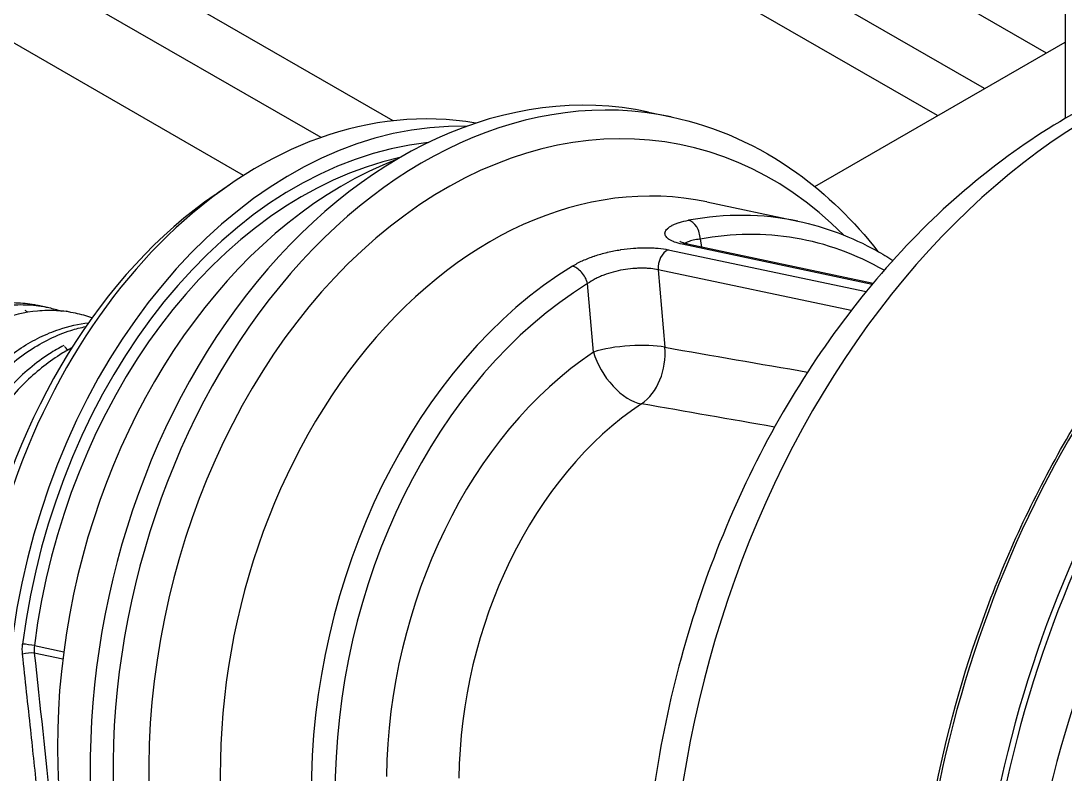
# Model space of a CAD drawing. Header units: millimetres. Extents: x 0 to 7722, y 0 to 5460.
# Drawn here: x 4387.5 to 4449.3, y 3646.5 to 3691.1 of the extents above; entities that cross this region are included whole.
import ezdxf

# ---------------------------------------------------------------- set-up
doc = ezdxf.new("R2010")
doc.units = ezdxf.units.MM
doc.header["$LTSCALE"] = 5
doc.layers.get('0').update_dxf_attribs({"linetype": 'CONTINUOUS'})

# ---------------------------------------------------------------- blocks, each defined once
blk = doc.blocks.new('RWFWFWEWEFWEFWEF')
for p, q in [((-62.27, 54.959), (-240.568, 157.634)), ((-65.933, 52.85), (-240.558, 153.41)), ((-68.716, 51.248), (-241.477, 150.734)), ((-61.165, 137.159), (-61.165, 51.077)), ((-100.973, 50.938), (-241.477, 131.849)), ((-105.248, 49.947), (-237.234, 125.953)), ((-109.839, 47.705), (-241.477, 123.51)), ((-76.001, 47.052), (-61.165, 55.596)), ((-85.849, 51.463), (-84.501, 51.178)), ((-111.529, 46.565), (-110.696, 47.139)), ((-82.396, 46.134), (-77.001, 44.994)), ((-72.599, 41.25), (-83.849, 43.627)), ((-83.536, 43.653), (-72.533, 41.328)), ((-82.792, 43.927), (-82.716, 43.48)), ((-84.677, 43.3), (-72.952, 40.823)), ((-73.84, 39.704), (-85.277, 42.121)), ((-85.277, 42.121), (-84.887, 37.52)), ((-89.112, 37.235), (-89.456, 41.296)), ((-121.456, 39.889), (-122.015, 40.007)), ((-122.238, 19.844), (-120.499, 19.477)), ((-120.554, 19.034), (-122.243, 19.391))]:
    blk.add_line(p, q)
for centre, major_axis, ratio, start_param, end_param in [((-49.006, 7.904), (9.968, 47.171), 0.724502, 0.264718, 1.929564), ((-93.086, 17.219), (7.236, 34.244), 0.724502, 0, 1.961178), ((-102.122, 19.129), (6.668, 31.553), 0.724502, 0.027264, 3.114329), ((-91.737, 16.934), (7.236, 34.244), 0.724502, 0, 1.961178), ((-90.725, 16.72), (6.926, 32.776), 0.724502, 5.83936, 8.240994), ((-100.122, 18.706), (6.668, 31.553), 0.724502, 0.135355, 3.006237), ((-100.112, 18.704), (6.485, 30.689), 0.724502, 0.231905, 1.683055), ((-97.055, 18.058), (6.668, 31.553), 0.724502, 0.439194, 2.702399), ((-99.775, 18.632), (6.383, 30.208), 0.724502, 0.318904, 1.683055), ((-88.702, 16.293), (6.306, 29.841), 0.724502, 0, 1.952985), ((-32.113, 4.334), (10.626, 50.283), 0.724502, 0.69567, 1.804405), ((-28.741, 3.622), (-10.599, -50.155), 0.724502, 3.83544, 4.947821), ((-28.413, 3.552), (10.596, 50.143), 0.724502, 0.691442, 1.806916), ((-103.201, 19.357), (-6.477, -30.649), 0.724502, 3.793696, 5.631082), ((-24.246, 2.711), (12.918, 49.784), 0.754122, 0.72933, 1.840649), ((-83.307, 15.153), (6.306, 29.841), 0.724502, 0, 0.291095), ((-83.466, 44.069), (-0.183, 0.983), 0.660275, 4.44584, 6.016637), ((-82.633, 15.01), (6.099, 28.863), 0.724502, 6.051099, 6.574281), ((-24.24, 2.714), (-12.438, -47.935), 0.754121, 3.885066, 4.958822), ((-100.112, 18.704), (-6.485, -30.688), 0.724502, 2.656699, 2.656703), ((-83.743, 42.675), (0.207, 0.978), 0.724502, 0, 0.428126), ((-100.121, 18.708), (6.667, 31.55), 0.724502, 5.772778, 5.772781), ((-84.543, 42.359), (0.207, 0.978), 0.724502, 0.465373, 1.965186), ((-83.307, 15.153), (6.306, 29.841), 0.724502, 0.602404, 1.864406), ((-90.13, 41.439), (-0.524, 0.852), 0.567944, 4.217974, 5.788771), ((-102.233, 19.117), (5.582, 26.415), 0.724502, 5.92196, 5.921961), ((-82.633, 15.01), (6.099, 28.863), 0.724502, 0.602404, 1.864406), ((-82.633, 15.01), (5.247, 24.831), 0.724502, 0.636803, 1.839296), ((-87.088, 36.807), (-2.989, -0.254), 0.264849, 3.86231, 5.433107), ((-87.088, 36.807), (-1.663, 2.497), 0.554176, 1.055969, 2.652945), ((-87.088, 36.807), (0.513, 2.956), 0.73138, 3.75173, 5.080198), ((-80.557, 14.571), (-4.627, -21.897), 0.724502, 3.778395, 4.980888), ((-122.602, 19.864), (-0.496, 0.063), 0.077214, 3.898924, 5.452267), ((-122.608, 19.26), (-0.497, -0.054), 0.27781, 3.855762, 5.409828)]:
    blk.add_ellipse(centre, major_axis=major_axis, ratio=ratio, start_param=start_param, end_param=end_param)
for points, knots in [([(-48.37, 55.48), (-51.761, 55.076), (-55.113, 54.084), (-62.144, 50.775), (-65.751, 48.231), (-72.385, 41.864), (-75.379, 37.985), (-80.389, 29.332), (-82.391, 24.546), (-85.194, 14.572), (-85.994, 9.385), (-86.198, 2.546), (-86.179, 0.85), (-86.088, -0.831)], [5.947955, 5.947955, 5.947955, 5.947955, 6.209043, 6.209043, 6.523867, 6.523867, 6.853435, 6.853435, 7.187471, 7.187471, 7.521927, 7.521927, 7.632726, 7.632726, 7.632726, 7.632726]), ([(-84.501, 51.178), (-81.852, 50.618), (-79.326, 49.489), (-75.288, 46.591), (-73.674, 45.021), (-72.258, 43.203)], [0.575904, 0.575904, 0.575904, 0.575904, 0.8842105, 0.8842105, 1.1246215, 1.1246215, 1.1246215, 1.1246215]), ([(-70.153, 0.245), (-70.013, 3.983), (-69.562, 7.754), (-68.059, 15.181), (-67.008, 18.836), (-64.356, 25.852), (-62.755, 29.213), (-59.082, 35.477), (-57.009, 38.381), (-52.489, 43.59), (-50.043, 45.895), (-47.467, 47.844)], [5.054684, 5.054684, 5.054684, 5.054684, 5.276431, 5.276431, 5.498178, 5.498178, 5.719925, 5.719925, 5.941672, 5.941672, 6.163419, 6.163419, 6.163419, 6.163419]), ([(-83.849, 43.627), (-84.028, 43.665), (-84.184, 43.71), (-84.319, 43.76), (-84.321, 43.761), (-84.323, 43.762), (-84.325, 43.763), (-84.39, 43.788), (-84.449, 43.814), (-84.503, 43.841), (-84.56, 43.87), (-84.61, 43.9), (-84.653, 43.931), (-84.656, 43.933), (-84.659, 43.935), (-84.661, 43.937), (-84.744, 43.997), (-84.803, 44.061), (-84.837, 44.128), (-84.838, 44.13), (-84.84, 44.133), (-84.841, 44.136), (-84.856, 44.167), (-84.866, 44.2), (-84.871, 44.233), (-84.875, 44.268), (-84.873, 44.304), (-84.864, 44.339), (-84.863, 44.342), (-84.863, 44.345), (-84.862, 44.348), (-84.853, 44.381), (-84.838, 44.413), (-84.818, 44.445), (-84.796, 44.48), (-84.768, 44.515), (-84.733, 44.55), (-84.73, 44.552), (-84.727, 44.555), (-84.725, 44.558), (-84.691, 44.59), (-84.652, 44.621), (-84.608, 44.651), (-84.561, 44.684), (-84.507, 44.716), (-84.448, 44.746), (-84.445, 44.748), (-84.441, 44.75), (-84.438, 44.752), (-84.381, 44.781), (-84.32, 44.808), (-84.253, 44.835), (-84.182, 44.863), (-84.104, 44.891), (-84.022, 44.916), (-84.02, 44.917), (-84.017, 44.918), (-84.014, 44.919), (-83.852, 44.969), (-83.671, 45.012), (-83.472, 45.049)], [0, 0, 0, 0, 0.122967, 0.122967, 0.122967, 0.125, 0.125, 0.125, 0.184533, 0.184533, 0.184533, 0.246234, 0.246234, 0.246234, 0.25, 0.25, 0.25, 0.370105, 0.370105, 0.370105, 0.375, 0.375, 0.375, 0.432352, 0.432352, 0.432352, 0.49471, 0.49471, 0.49471, 0.5, 0.5, 0.5, 0.557348, 0.557348, 0.557348, 0.620127, 0.620127, 0.620127, 0.625, 0.625, 0.625, 0.683091, 0.683091, 0.683091, 0.74627, 0.74627, 0.74627, 0.75, 0.75, 0.75, 0.809551, 0.809551, 0.809551, 0.872981, 0.872981, 0.872981, 0.875, 0.875, 0.875, 1, 1, 1, 1]), ([(-77.001, 44.994), (-75.381, 44.651), (-73.813, 44.063), (-72.01, 43.066), (-71.686, 42.873), (-71.367, 42.669)], [0.575904, 0.575904, 0.575904, 0.575904, 0.7942665, 0.7942665, 0.8429358, 0.8429358, 0.8429358, 0.8429358]), ([(-90.362, 42.33), (-90.172, 42.446), (-89.969, 42.554), (-89.751, 42.654), (-89.747, 42.656), (-89.744, 42.657), (-89.74, 42.659), (-89.63, 42.709), (-89.515, 42.758), (-89.397, 42.804), (-89.286, 42.848), (-89.171, 42.89), (-89.055, 42.929), (-89.048, 42.932), (-89.041, 42.934), (-89.033, 42.937), (-88.797, 43.016), (-88.554, 43.086), (-88.304, 43.146), (-88.294, 43.148), (-88.284, 43.151), (-88.274, 43.153), (-88.025, 43.212), (-87.769, 43.262), (-87.515, 43.301), (-87.504, 43.303), (-87.493, 43.305), (-87.482, 43.307), (-87.23, 43.345), (-86.979, 43.373), (-86.73, 43.392), (-86.72, 43.393), (-86.709, 43.394), (-86.699, 43.395), (-86.57, 43.404), (-86.442, 43.411), (-86.316, 43.415), (-86.199, 43.419), (-86.084, 43.421), (-85.972, 43.421), (-85.964, 43.421), (-85.957, 43.421), (-85.95, 43.421), (-85.83, 43.42), (-85.714, 43.417), (-85.6, 43.411), (-85.49, 43.406), (-85.382, 43.398), (-85.278, 43.389), (-85.274, 43.388), (-85.271, 43.388), (-85.267, 43.388), (-85.053, 43.367), (-84.856, 43.338), (-84.677, 43.3)], [0, 0, 0, 0, 0.125, 0.125, 0.125, 0.126992, 0.126992, 0.126992, 0.190371, 0.190371, 0.190371, 0.25, 0.25, 0.25, 0.253711, 0.253711, 0.253711, 0.375, 0.375, 0.375, 0.379856, 0.379856, 0.379856, 0.5, 0.5, 0.5, 0.505293, 0.505293, 0.505293, 0.625, 0.625, 0.625, 0.629918, 0.629918, 0.629918, 0.691941, 0.691941, 0.691941, 0.75, 0.75, 0.75, 0.753789, 0.753789, 0.753789, 0.815517, 0.815517, 0.815517, 0.875, 0.875, 0.875, 0.877068, 0.877068, 0.877068, 1, 1, 1, 1]), ([(-83.992, 43.803), (-83.992, 43.803), (-83.988, 43.8), (-83.96, 43.784), (-83.922, 43.765), (-83.785, 43.715), (-83.672, 43.682), (-83.536, 43.653)], [0.1211283, 0.1211283, 0.1211283, 0.1211283, 0.1434741, 0.1434741, 0.1939981, 0.1939981, 0.2641033, 0.2641033, 0.2641033, 0.2641033]), ([(-82.792, 43.927), (-82.939, 43.912), (-83.073, 43.892), (-83.312, 43.84), (-83.416, 43.808), (-83.567, 43.745), (-83.623, 43.716), (-83.668, 43.684)], [0, 0, 0, 0, 0.125, 0.125, 0.25, 0.25, 0.3443718, 0.3443718, 0.3443718, 0.3443718]), ([(-85.277, 42.121), (-85.411, 42.149), (-85.559, 42.171), (-85.719, 42.186), (-85.798, 42.193), (-85.881, 42.199), (-85.966, 42.203), (-86.051, 42.206), (-86.137, 42.208), (-86.226, 42.208), (-86.314, 42.208), (-86.405, 42.206), (-86.497, 42.202), (-86.59, 42.198), (-86.685, 42.192), (-86.78, 42.184), (-86.971, 42.168), (-87.163, 42.143), (-87.357, 42.11), (-87.551, 42.076), (-87.748, 42.033), (-87.938, 41.982), (-87.941, 41.981), (-87.944, 41.98), (-87.948, 41.98), (-88.135, 41.929), (-88.317, 41.87), (-88.493, 41.802), (-88.583, 41.768), (-88.672, 41.731), (-88.758, 41.692), (-88.844, 41.654), (-88.927, 41.613), (-89.007, 41.571), (-89.168, 41.486), (-89.318, 41.395), (-89.456, 41.296)], [0, 0, 0, 0, 0.124448, 0.124448, 0.124448, 0.186671, 0.186671, 0.186671, 0.248873, 0.248873, 0.248873, 0.311113, 0.311113, 0.311113, 0.373383, 0.373383, 0.373383, 0.498026, 0.498026, 0.498026, 0.622887, 0.622887, 0.622887, 0.625, 0.625, 0.625, 0.748107, 0.748107, 0.748107, 0.810908, 0.810908, 0.810908, 0.873785, 0.873785, 0.873785, 1, 1, 1, 1]), ([(-126.063, 7.512), (-126.751, 7.657), (-127.423, 7.876), (-128.08, 8.17), (-128.886, 8.531), (-129.641, 8.994), (-130.348, 9.554), (-130.702, 9.835), (-131.044, 10.14), (-131.373, 10.47), (-131.703, 10.8), (-132.02, 11.156), (-132.317, 11.529), (-132.912, 12.274), (-133.437, 13.096), (-133.895, 13.994), (-134.123, 14.443), (-134.336, 14.914), (-134.528, 15.396), (-134.719, 15.877), (-134.89, 16.37), (-135.04, 16.874), (-135.191, 17.378), (-135.322, 17.893), (-135.432, 18.419), (-135.542, 18.945), (-135.633, 19.484), (-135.702, 20.031), (-135.842, 21.125), (-135.894, 22.227), (-135.865, 23.337), (-135.85, 23.892), (-135.814, 24.448), (-135.758, 25.007), (-135.701, 25.566), (-135.623, 26.124), (-135.526, 26.671), (-135.332, 27.767), (-135.06, 28.832), (-134.712, 29.867), (-134.538, 30.385), (-134.343, 30.897), (-134.133, 31.391), (-133.923, 31.885), (-133.697, 32.363), (-133.456, 32.825), (-133.215, 33.287), (-132.959, 33.732), (-132.687, 34.162), (-132.415, 34.592), (-132.126, 35.008), (-131.825, 35.402), (-131.222, 36.192), (-130.578, 36.888), (-129.895, 37.494), (-129.554, 37.798), (-129.203, 38.078), (-128.842, 38.335), (-128.481, 38.592), (-128.113, 38.824), (-127.743, 39.027), (-127.003, 39.434), (-126.25, 39.733), (-125.485, 39.924), (-125.103, 40.019), (-124.716, 40.088), (-124.335, 40.127), (-123.954, 40.166), (-123.576, 40.176), (-123.202, 40.159), (-122.829, 40.142), (-122.459, 40.097), (-122.093, 40.024), (-122.067, 40.018), (-122.041, 40.013), (-122.014, 40.007)], [0.93084479, 0.93084479, 0.93084479, 0.93084479, 0.93164063, 0.93164063, 0.93164063, 0.93261719, 0.93261719, 0.93261719, 0.93310547, 0.93310547, 0.93310547, 0.93359375, 0.93359375, 0.93359375, 0.93457031, 0.93457031, 0.93457031, 0.93505859, 0.93505859, 0.93505859, 0.93554688, 0.93554688, 0.93554688, 0.93603516, 0.93603516, 0.93603516, 0.93652344, 0.93652344, 0.93652344, 0.9375, 0.9375, 0.9375, 0.93798828, 0.93798828, 0.93798828, 0.93847656, 0.93847656, 0.93847656, 0.93945313, 0.93945313, 0.93945313, 0.93994141, 0.93994141, 0.93994141, 0.94042969, 0.94042969, 0.94042969, 0.94091797, 0.94091797, 0.94091797, 0.94140625, 0.94140625, 0.94140625, 0.94238281, 0.94238281, 0.94238281, 0.94287109, 0.94287109, 0.94287109, 0.94335938, 0.94335938, 0.94335938, 0.94433594, 0.94433594, 0.94433594, 0.94482422, 0.94482422, 0.94482422, 0.9453125, 0.9453125, 0.9453125, 0.94580078, 0.94580078, 0.94580078, 0.94583572, 0.94583572, 0.94583572, 0.94583572]), ([(-118.83, 39.262), (-119.148, 39.377), (-119.473, 39.47), (-119.803, 39.54), (-120.168, 39.618), (-120.54, 39.668), (-120.918, 39.689), (-121.296, 39.711), (-121.675, 39.703), (-122.054, 39.668), (-122.812, 39.598), (-123.573, 39.418), (-124.334, 39.124), (-124.715, 38.977), (-125.094, 38.802), (-125.465, 38.602), (-125.836, 38.402), (-126.2, 38.177), (-126.558, 37.927), (-126.916, 37.676), (-127.267, 37.401), (-127.612, 37.1), (-127.956, 36.799), (-128.295, 36.471), (-128.621, 36.123), (-129.271, 35.427), (-129.87, 34.652), (-130.419, 33.799), (-130.693, 33.372), (-130.955, 32.923), (-131.201, 32.458), (-131.448, 31.993), (-131.676, 31.516), (-131.887, 31.027), (-132.309, 30.048), (-132.662, 29.022), (-132.942, 27.947), (-133.083, 27.409), (-133.203, 26.863), (-133.303, 26.316), (-133.403, 25.77), (-133.482, 25.22), (-133.541, 24.668), (-133.601, 24.115), (-133.64, 23.56), (-133.658, 23.002), (-133.676, 22.443), (-133.673, 21.88), (-133.649, 21.326), (-133.601, 20.217), (-133.47, 19.135), (-133.255, 18.079), (-133.147, 17.551), (-133.018, 17.027), (-132.869, 16.516), (-132.719, 16.005), (-132.551, 15.51), (-132.364, 15.03), (-131.989, 14.069), (-131.54, 13.169), (-131.013, 12.331), (-130.749, 11.912), (-130.468, 11.514), (-130.174, 11.139), (-129.879, 10.764), (-129.57, 10.411), (-129.245, 10.08), (-128.921, 9.75), (-128.582, 9.441), (-128.228, 9.155), (-127.873, 8.868), (-127.503, 8.605), (-127.125, 8.369), (-126.622, 8.056), (-126.102, 7.79), (-125.567, 7.572)], [0.06596339, 0.06596339, 0.06596339, 0.06596339, 0.06640625, 0.06640625, 0.06640625, 0.06689453, 0.06689453, 0.06689453, 0.06738281, 0.06738281, 0.06738281, 0.06835938, 0.06835938, 0.06835938, 0.06884766, 0.06884766, 0.06884766, 0.06933594, 0.06933594, 0.06933594, 0.06982422, 0.06982422, 0.06982422, 0.0703125, 0.0703125, 0.0703125, 0.07128906, 0.07128906, 0.07128906, 0.07177734, 0.07177734, 0.07177734, 0.07226563, 0.07226563, 0.07226563, 0.07324219, 0.07324219, 0.07324219, 0.07373047, 0.07373047, 0.07373047, 0.07421875, 0.07421875, 0.07421875, 0.07470703, 0.07470703, 0.07470703, 0.07519531, 0.07519531, 0.07519531, 0.07617188, 0.07617188, 0.07617188, 0.07666016, 0.07666016, 0.07666016, 0.07714844, 0.07714844, 0.07714844, 0.078125, 0.078125, 0.078125, 0.07861328, 0.07861328, 0.07861328, 0.07910156, 0.07910156, 0.07910156, 0.07958984, 0.07958984, 0.07958984, 0.08007813, 0.08007813, 0.08007813, 0.08072851, 0.08072851, 0.08072851, 0.08072851]), ([(-129.919, 36.839), (-129.548, 37.204), (-129.166, 37.54), (-128.775, 37.847), (-128.384, 38.153), (-127.982, 38.432), (-127.576, 38.678), (-126.763, 39.168), (-125.939, 39.527), (-125.102, 39.756), (-124.893, 39.814), (-124.683, 39.863), (-124.472, 39.904), (-124.261, 39.944), (-124.05, 39.977), (-123.84, 40), (-123.421, 40.047), (-123.007, 40.059), (-122.597, 40.038), (-122.187, 40.017), (-121.782, 39.962), (-121.382, 39.873), (-121.134, 39.818), (-120.888, 39.75), (-120.644, 39.668)], [0, 0, 0, 0, 0.125, 0.125, 0.125, 0.25, 0.25, 0.25, 0.5, 0.5, 0.5, 0.5625, 0.5625, 0.5625, 0.625, 0.625, 0.625, 0.75, 0.75, 0.75, 0.875, 0.875, 0.875, 0.9524468, 0.9524468, 0.9524468, 0.9524468]), ([(-125.866, 9.218), (-126.036, 9.385), (-126.202, 9.557), (-126.365, 9.735), (-126.679, 10.08), (-126.979, 10.447), (-127.263, 10.836), (-127.548, 11.224), (-127.818, 11.637), (-128.07, 12.068), (-128.573, 12.928), (-128.998, 13.848), (-129.348, 14.827), (-129.523, 15.316), (-129.679, 15.82), (-129.815, 16.34), (-129.952, 16.859), (-130.067, 17.387), (-130.161, 17.92), (-130.348, 18.986), (-130.453, 20.076), (-130.474, 21.19), (-130.484, 21.747), (-130.473, 22.311), (-130.442, 22.869), (-130.41, 23.426), (-130.358, 23.98), (-130.285, 24.531), (-130.213, 25.081), (-130.12, 25.628), (-130.008, 26.172), (-129.895, 26.716), (-129.761, 27.259), (-129.609, 27.79), (-129.304, 28.852), (-128.928, 29.863), (-128.484, 30.824), (-128.262, 31.305), (-128.023, 31.773), (-127.766, 32.229), (-127.509, 32.684), (-127.239, 33.119), (-126.956, 33.533), (-126.391, 34.362), (-125.775, 35.111), (-125.109, 35.779), (-124.777, 36.112), (-124.432, 36.425), (-124.083, 36.71), (-123.733, 36.995), (-123.377, 37.254), (-123.015, 37.488), (-122.654, 37.722), (-122.285, 37.931), (-121.911, 38.114), (-121.537, 38.297), (-121.154, 38.455), (-120.773, 38.583), (-120.191, 38.78), (-119.611, 38.911), (-119.033, 38.977)], [0.90306848, 0.90306848, 0.90306848, 0.90306848, 0.90332031, 0.90332031, 0.90332031, 0.90380859, 0.90380859, 0.90380859, 0.90429688, 0.90429688, 0.90429688, 0.90527344, 0.90527344, 0.90527344, 0.90576172, 0.90576172, 0.90576172, 0.90625, 0.90625, 0.90625, 0.90722656, 0.90722656, 0.90722656, 0.90771484, 0.90771484, 0.90771484, 0.90820313, 0.90820313, 0.90820313, 0.90869141, 0.90869141, 0.90869141, 0.90917969, 0.90917969, 0.90917969, 0.91015625, 0.91015625, 0.91015625, 0.91064453, 0.91064453, 0.91064453, 0.91113281, 0.91113281, 0.91113281, 0.91210938, 0.91210938, 0.91210938, 0.91259766, 0.91259766, 0.91259766, 0.91308594, 0.91308594, 0.91308594, 0.91357422, 0.91357422, 0.91357422, 0.9140625, 0.9140625, 0.9140625, 0.91480746, 0.91480746, 0.91480746, 0.91480746]), ([(-124.816, 35.389), (-124.456, 35.77), (-124.085, 36.123), (-123.703, 36.447), (-123.321, 36.771), (-122.926, 37.068), (-122.526, 37.331), (-121.728, 37.857), (-120.912, 38.253), (-120.077, 38.52), (-119.783, 38.614), (-119.486, 38.691), (-119.189, 38.752)], [0, 0, 0, 0, 0.125, 0.125, 0.125, 0.25, 0.25, 0.25, 0.5, 0.5, 0.5, 0.5879492, 0.5879492, 0.5879492, 0.5879492]), ([(-120.025, 37.486), (-120.261, 37.36), (-120.497, 37.223), (-120.731, 37.074), (-121.099, 36.841), (-121.459, 36.583), (-121.809, 36.302), (-122.508, 35.74), (-123.171, 35.086), (-123.795, 34.338), (-124.107, 33.964), (-124.409, 33.565), (-124.695, 33.152), (-124.981, 32.739), (-125.251, 32.308), (-125.507, 31.862), (-125.762, 31.415), (-126.003, 30.952), (-126.228, 30.473), (-126.454, 29.993), (-126.665, 29.493), (-126.856, 28.985), (-127.239, 27.968), (-127.546, 26.918), (-127.778, 25.835), (-127.893, 25.294), (-127.99, 24.744), (-128.066, 24.186), (-128.142, 23.628), (-128.197, 23.072), (-128.232, 22.516), (-128.3, 21.405), (-128.287, 20.299), (-128.188, 19.198), (-128.139, 18.647), (-128.068, 18.098), (-127.976, 17.563), (-127.885, 17.028), (-127.774, 16.503), (-127.642, 15.989), (-127.51, 15.475), (-127.358, 14.971), (-127.186, 14.478), (-127.014, 13.984), (-126.819, 13.499), (-126.607, 13.033), (-126.483, 12.76), (-126.353, 12.494), (-126.217, 12.234)], [0.098809978, 0.098809978, 0.098809978, 0.098809978, 0.099121094, 0.099121094, 0.099121094, 0.099609375, 0.099609375, 0.099609375, 0.100585938, 0.100585938, 0.100585938, 0.101074219, 0.101074219, 0.101074219, 0.1015625, 0.1015625, 0.1015625, 0.102050781, 0.102050781, 0.102050781, 0.102539063, 0.102539063, 0.102539063, 0.103515625, 0.103515625, 0.103515625, 0.104003906, 0.104003906, 0.104003906, 0.104492188, 0.104492188, 0.104492188, 0.10546875, 0.10546875, 0.10546875, 0.105957031, 0.105957031, 0.105957031, 0.106445313, 0.106445313, 0.106445313, 0.106933594, 0.106933594, 0.106933594, 0.107421875, 0.107421875, 0.107421875, 0.107708024, 0.107708024, 0.107708024, 0.107708024]), ([(-120.493, 37.636), (-120.782, 37.484), (-121.067, 37.316), (-121.348, 37.134), (-122.143, 36.618), (-122.905, 35.983), (-123.632, 35.225)], [0.6616043, 0.6616043, 0.6616043, 0.6616043, 0.75, 0.75, 0.75, 1, 1, 1, 1]), ([(-121.948, 10.074), (-121.981, 10.392), (-122.015, 10.711), (-122.048, 11.029), (-122.182, 12.301), (-122.318, 13.574), (-122.454, 14.847), (-122.615, 16.341), (-122.776, 17.836), (-122.939, 19.331)], [0, 0, 0, 0, 0.001, 0.001, 0.001, 0.005000005, 0.005000005, 0.005000005, 0.009696485, 0.009696485, 0.009696485, 0.009696485])]:
    blk.add_open_spline(points, degree=3, knots=knots)
for points in [[(-122.618, 39.596), (-122.671, 39.631), (-122.725, 39.665), (-122.779, 39.699)], [(-120.077, 39.593), (-120.164, 39.615), (-120.251, 39.635), (-120.339, 39.653)], [(-120.275, 37.349), (-120.331, 37.425), (-120.388, 37.5), (-120.446, 37.574)], [(-84.887, 37.52), (-82.065, 37.031), (-79.243, 36.541), (-76.42, 36.052)], [(-78.374, 32.795), (-81.006, 33.253), (-83.638, 33.712), (-86.27, 34.17)], [(-122.939, 19.331), (-122.961, 19.529), (-122.958, 19.73), (-122.932, 19.935)], [(-122.238, 19.844), (-122.257, 19.691), (-122.259, 19.539), (-122.243, 19.391)], [(-122.243, 19.391), (-121.907, 16.308), (-121.576, 13.225), (-121.252, 10.145)], [(-122.303, 13.435), (-122.303, 13.435), (-122.303, 13.435), (-122.303, 13.435)]]:
    blk.add_open_spline(points, degree=3)

msp = doc.modelspace()

# ---------------------------------------------------------------- block references
msp.add_blockref('RWFWFWEWEFWEFWEF', (4510.5, 3634.26))

doc.saveas('drawing.dxf')
